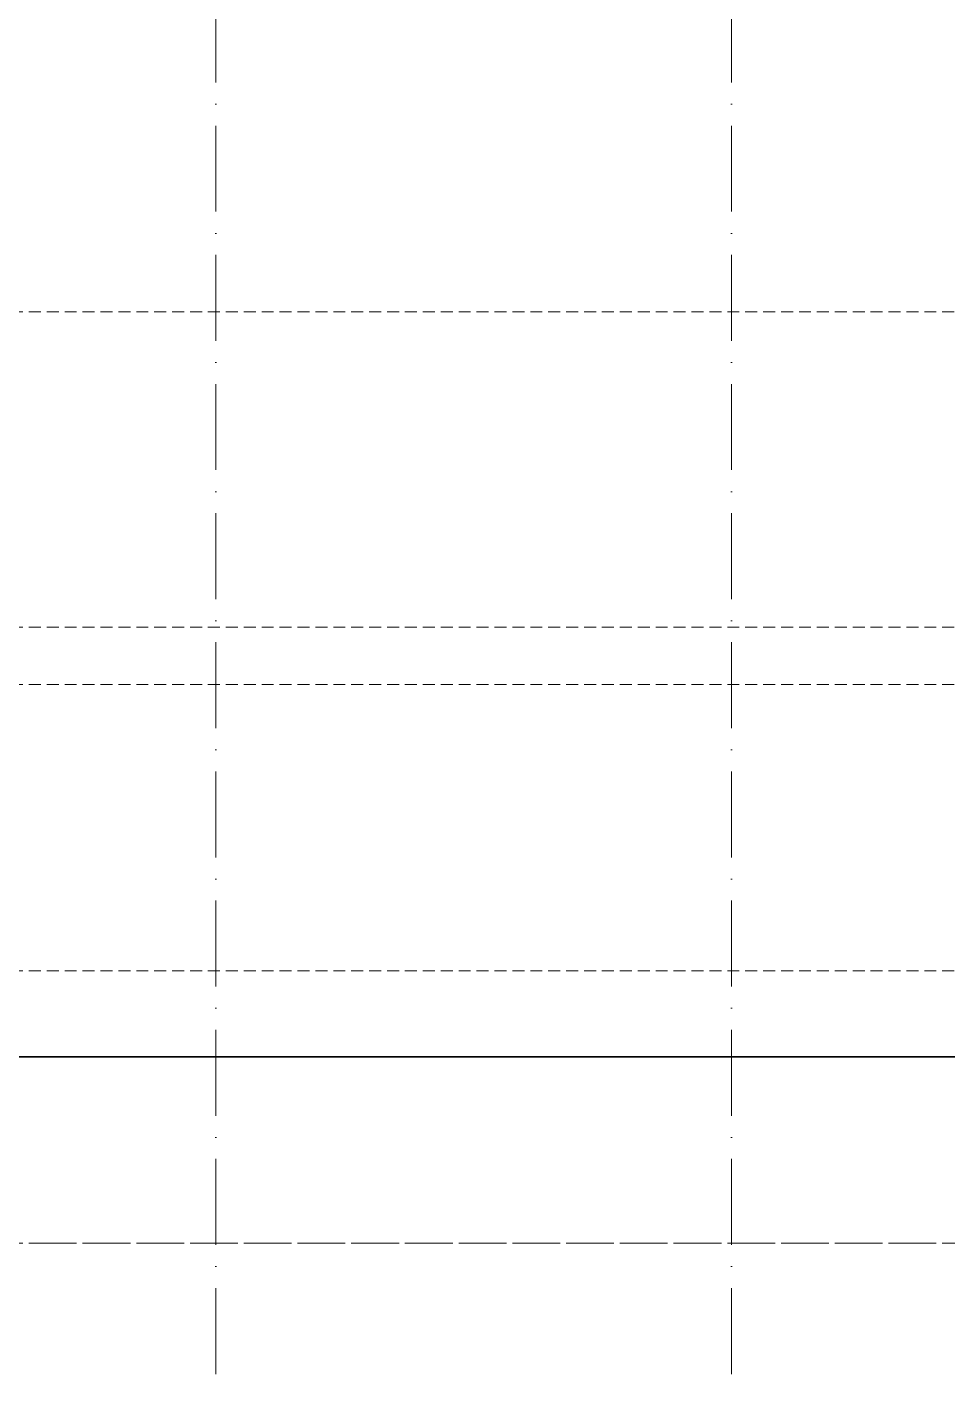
# Model space of a CAD drawing. Header units: inches. Extents: x 10755 to 33653, y -10992 to 10708.
# Drawn here: x 24552 to 24937, y 1520 to 2084 of the extents above; entities that cross this region are included whole.
import ezdxf

# ---------------------------------------------------------------- set-up
doc = ezdxf.new("R2010")
doc.units = ezdxf.units.IN
doc.header["$MEASUREMENT"] = 0
doc.linetypes.add('ACAD_ISO10W100', pattern=[18, 12, -3, 0, -3])
doc.linetypes.add('DASHED', pattern=[0.75, 0.5, -0.25])
for name, color, linetype, lineweight in [('centerline', 9, 'ACAD_ISO10W100', 5), ('elevation4', 202, 'Continuous', 35), ('hatch3', 43, 'Continuous', 5), ('wall', 1, 'Continuous', 35)]:
    doc.layers.add(name, color=color, linetype=linetype, lineweight=lineweight)

msp = doc.modelspace()

# ---------------------------------------------------------------- linework, layer by layer
at = {"layer": 'centerline', "ltscale": 3}
for p, q in [((24630.647, 1519.645), (24630.647, 2626.34)), ((24846.647, 1519.645), (24846.647, 2626.34))]:
    msp.add_line(p, q, dxfattribs=at)
at = {"layer": 'elevation4', "linetype": 'Continuous', "ltscale": 30}
msp.add_line((24472.625, 1652.522), (25743.906, 1652.522), dxfattribs=at)
at = {"layer": 'hatch3', "linetype": 'DASHED', "lineweight": 0, "ltscale": 10}
for p, q in [((25869.923, 1964.522), (24239.427, 1964.522)), ((25869.923, 1832.522), (24239.427, 1832.522)), ((25869.923, 1808.522), (24239.427, 1808.522)), ((25869.923, 1688.522), (24239.427, 1688.522)), ((25869.923, 1574.522), (24239.427, 1574.522))]:
    msp.add_line(p, q, dxfattribs=at)
at = {"layer": 'hatch3', "linetype": 'DASHED', "lineweight": 0, "ltscale": 30}
msp.add_line((25741.294, 1574.522), (24328.667, 1574.522), dxfattribs=at)
at = {"layer": 'wall', "linetype": 'Continuous', "ltscale": 30}
msp.add_line((25967.799, 1652.522), (24239.427, 1652.522), dxfattribs=at)

doc.saveas('drawing.dxf')
